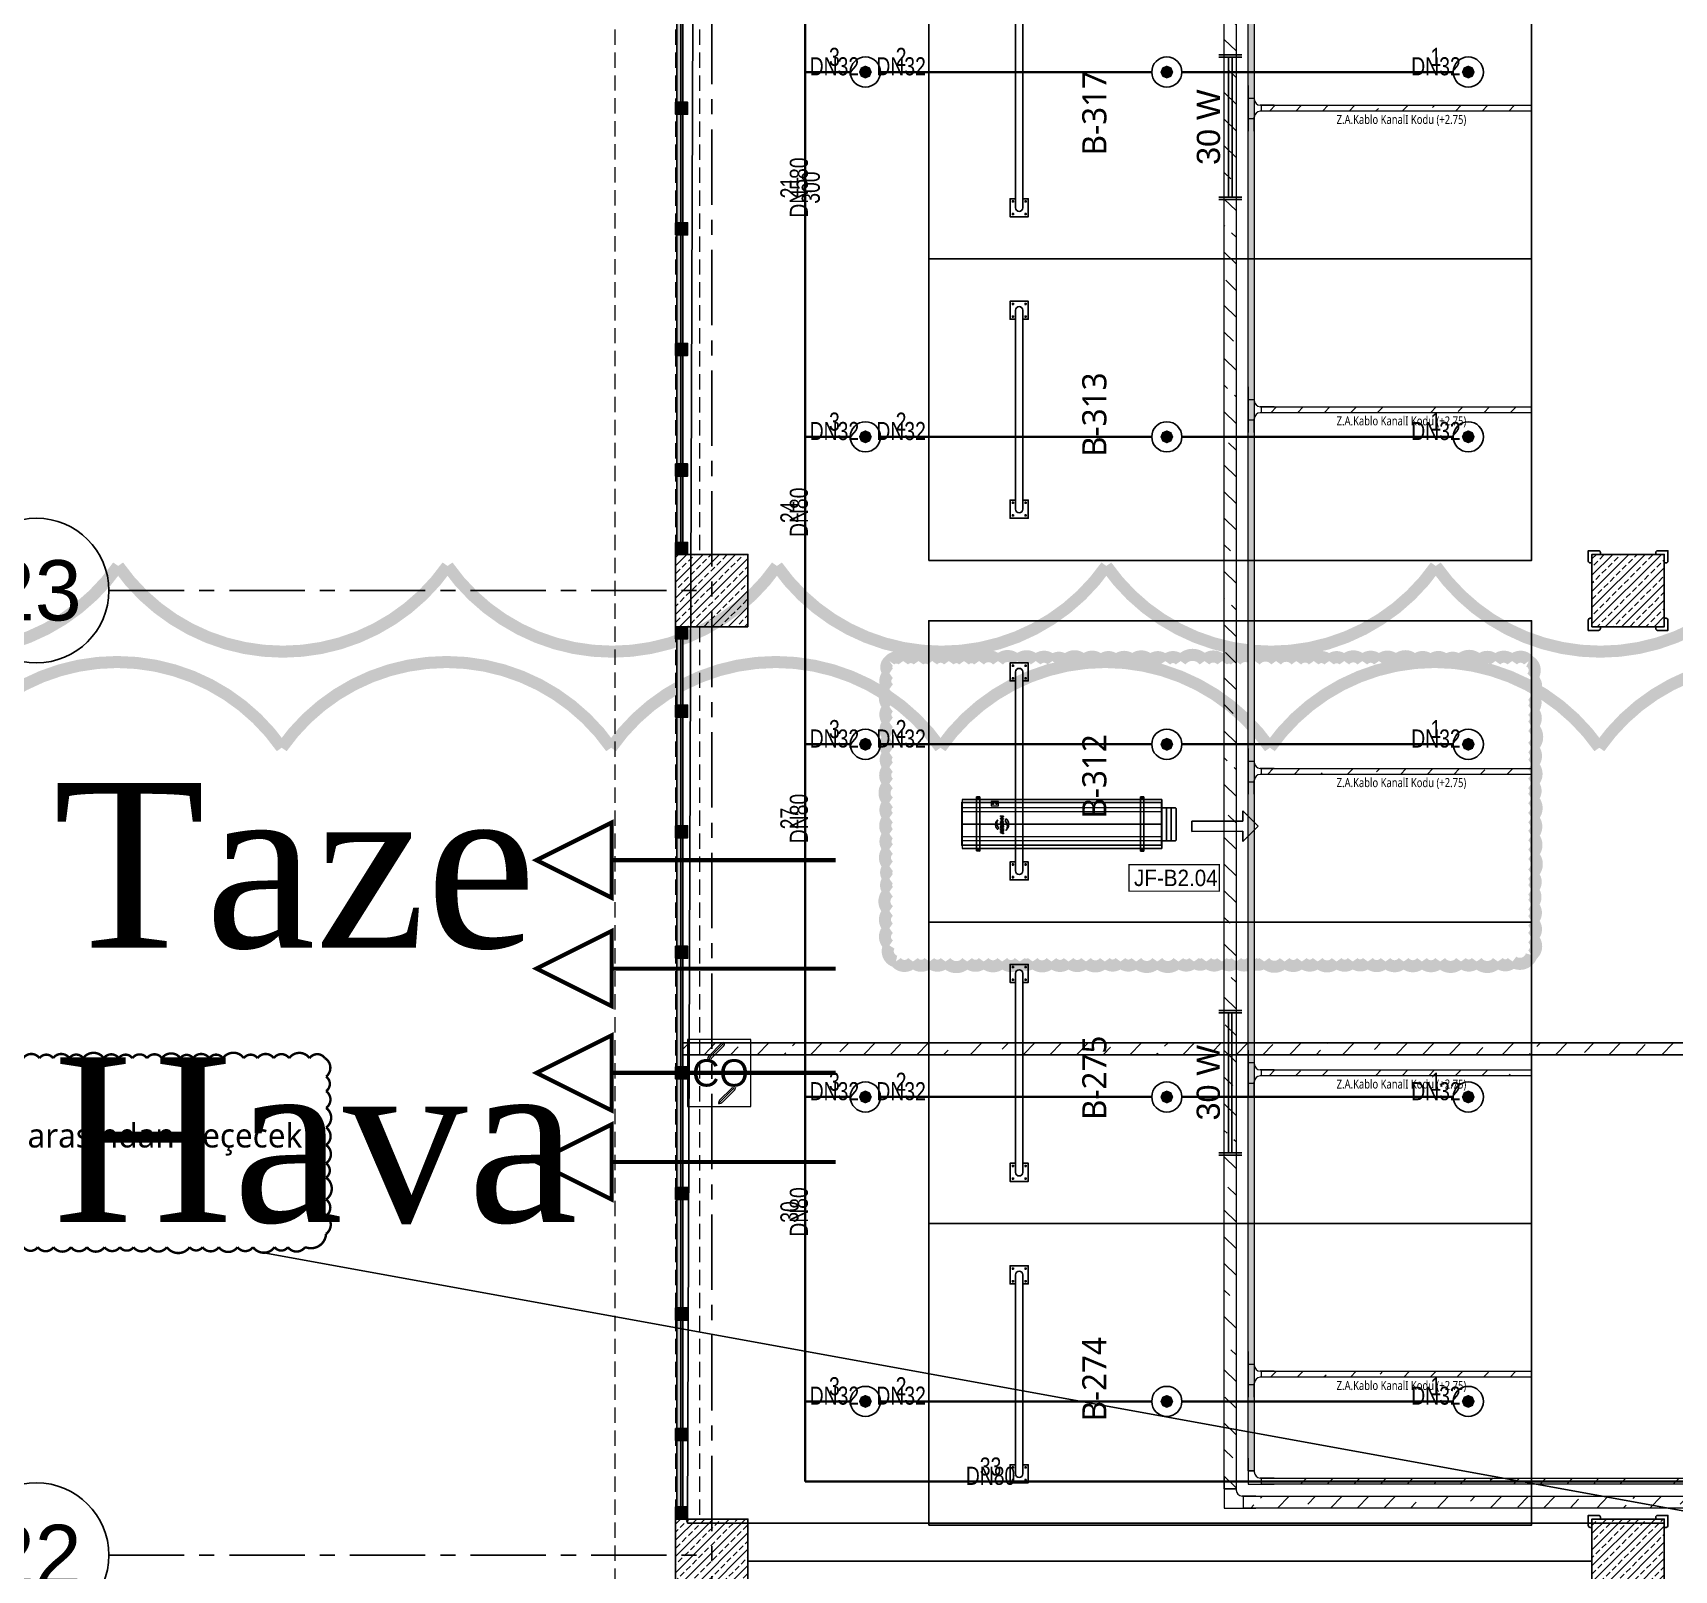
# Model space of a CAD drawing. Header units: millimetres. Extents: x -379292 to 1221486, y 92049 to 447512.
# Drawn here: x -246985 to -233373, y 248494 to 261244 of the extents above; entities that cross this region are included whole.
import ezdxf
from ezdxf.enums import TextEntityAlignment as Align
from ezdxf.lldxf.tags import DXFTag

# ---------------------------------------------------------------- set-up
doc = ezdxf.new("R2010")
doc.units = ezdxf.units.MM
doc.linetypes.add('CENTER', pattern=[2, 1.25, -0.25, 0.25, -0.25])
doc.linetypes.add('HIDDEN', pattern=[9.525, 6.35, -3.175])
for name, color, linetype in [('-M-YNGN-SPR-YUK', 7, 'Continuous'), ('-M-YNGN-ZON1-CAP-', 7, 'Continuous'), ('-M-YNGN-ZON1-SPR-', 7, 'Continuous'), ('05_AXIS', 211, 'CENTER'), ('05_AXIS NAME', 7, 'Continuous'), ('05_HANDRAIL', 153, 'Continuous'), ('05_HATCH CONCRETE', 141, 'Continuous'), ('05_SYMBOL', 2, 'Continuous'), ('05_WALL', 3, 'Continuous'), ('08_LAMP', 4, 'Continuous'), ('202-A-Y-MahalAd', 141, 'Continuous'), ('AIR-J-U-355', 2, 'Continuous'), ('AIRONN ZONLAMA', 4, 'Continuous'), ('E_CT_ZA', 6, 'Continuous'), ('JF355', 2, 'Continuous')]:
    doc.layers.add(name, color=color, linetype=linetype)
for name, color, linetype, lineweight in [('-M-YNGN-ZON1', 5, 'SP', 30), ('0-KRCN-SHT YAĞMURSUYUBORUSU-100', 3, 'PISSU_LINE50', 35), ('06_FORMWORK HIDDEN', 252, 'HIDDEN2', 0), ('08_DEDECTOR', 3, 'Continuous', 9), ('AIRONN', 7, 'Continuous', 13), ('Aironn-Kodlama', 7, 'Continuous', 0), ('Aironn-Not', 7, 'Continuous', 0), ('E_CT_AYDINLATMA', 3, 'Continuous', 9), ('E_CT_KIRMIZI', 1, 'Continuous', 9)]:
    doc.layers.add(name, color=color, linetype=linetype, lineweight=lineweight)
doc.styles.add('Aironn', font='times.ttf')
doc.styles.add('CIZGI', font='tahoma.ttf', dxfattribs={"width": 0.8, "oblique": 20})
doc.styles.add('MUF', font='isocpeur.ttf')
doc.styles.add('PIPESIZE', font='hcad.shx', dxfattribs={"width": 0.8})
doc.styles.add('SPR-NOT', font='romans.shx')
doc.styles.get("Standard").update_dxf_attribs({"font": 'segoeuil.ttf'})
doc.styles.add('YAZI-2', font='arial.ttf', dxfattribs={"height": 2})
doc.styles.add('YAZI-3', font='arial.ttf', dxfattribs={"height": 3})
doc.styles.add('YAZI-5', font='arial.ttf', dxfattribs={"height": 5})
tags = doc.linetypes.add('HIDDEN2', pattern=[0.1875, 0.125, -0.0625]).pattern_tags.tags
tags[6:7] = [DXFTag(74, 4), DXFTag(75, 0), DXFTag(340, '0'), DXFTag(46, 0.0), DXFTag(50, 0.0), DXFTag(44, 0.0), DXFTag(45, 0.0)]
tags[4:5] = [DXFTag(74, 4), DXFTag(75, 0), DXFTag(340, '0'), DXFTag(46, 0.0), DXFTag(50, 0.0), DXFTag(44, 0.0), DXFTag(45, 0.0)]
doc.linetypes.add('PISSU_LINE50', pattern='A,50,-10,["C",MUF,S=10,R=0,X=1,Y=-5],0', length=60)
doc.linetypes.add('SP', pattern='A,2,-0.1,["SP",CIZGI,S=0.14,R=0.2,X=0,Y=-0.07],-0.255', length=2.355)
pattern_1 = [(225, (905000, -3e-07), (67.351921, -67.351921), []), (225, (904932.65, -3e-07), (67.351921, -67.351921), [47.625, -23.8125])]

# ---------------------------------------------------------------- blocks, each defined once
blk = doc.blocks.new('AWAKS ADI')
at = {"layer": '05_AXIS NAME', "color": 2}
blk.add_circle((0, 0), 6, dxfattribs=at)
at = {"layer": '05_AXIS NAME', "style": 'YAZI-5'}
blk.add_attdef('AKSADI', text='', height=5, dxfattribs=at).set_placement((0, 0), align=Align.MIDDLE_CENTER)
blk = doc.blocks.new('202_Aks')
at = {"layer": '05_AXIS', "ltscale": 500}
for p, q in [((0, -182300), (0, 5000)), ((-5000, -21500), (0, -21500)), ((-5000, -29500), (0, -29500))]:
    blk.add_line(p, q, dxfattribs=at)
at = {"layer": '05_AXIS NAME'}
ref = blk.add_blockref('AWAKS ADI', (-5600, -21500), dxfattribs=dict(at, xscale=-100, yscale=100, zscale=100))
ref.add_attrib('AKSADI', '23', dxfattribs={"height": 500, "style": 'YAZI-5'}).set_placement((-5614, -21498), align=Align.MIDDLE_CENTER)
ref = blk.add_blockref('AWAKS ADI', (-5600, -29500), dxfattribs=dict(at, xscale=-100, yscale=100, zscale=100))
ref.add_attrib('AKSADI', '22', dxfattribs={"height": 500, "style": 'YAZI-5'}).set_placement((-5614, -29498), align=Align.MIDDLE_CENTER)
blk = doc.blocks.new('202_Vida')
at = {"color": 0, "linetype": 'ByBlock', "ltscale": 0.2}
for points in [[(1, 0), (-1, 0)], [(0, 1), (0, -1)]]:
    blk.add_lwpolyline(points, dxfattribs=at)
at = {"color": 0, "linetype": 'ByBlock'}
for radius in [0.42, 0.23, 0.155]:
    blk.add_circle((0, 0), radius, dxfattribs=at)
blk = doc.blocks.new('202_Stoper')
at = {"color": 0, "linetype": 'ByBlock'}
for points in [[(-750, -30), (-750, -75), (-900, -75), (-900, 75), (-750, 75), (-750, 30)], [(750, -30), (750, -75), (900, -75), (900, 75), (750, 75), (750, 30)]]:
    blk.add_lwpolyline(points, dxfattribs=at)
blk.add_lwpolyline([(825, -30, 1), (825, 30), (-825, 30, 1), (-825, -30)], format="xyb", close=True, dxfattribs=at)
at = {"color": 0, "linetype": 'ByBlock', "yscale": 10, "zscale": 10, "rotation": 180}
for p, xscale in [((-877, 53), -10), ((-772, 53), 10), ((772, 53), -10), ((877, 53), 10)]:
    blk.add_blockref('202_Vida', p, dxfattribs=dict(at, xscale=xscale))
at = {"color": 0, "linetype": 'ByBlock', "yscale": 10, "zscale": 10}
for p, xscale in [((-877, -52), 10), ((-772, -52), -10), ((772, -52), 10), ((877, -52), -10)]:
    blk.add_blockref('202_Vida', p, dxfattribs=dict(at, xscale=xscale))
blk = doc.blocks.new('202_Mahalblok')
at = {"color": 0, "linetype": 'ByBlock', "flags": 128}
blk.add_lwpolyline([(0, 0), (0, 5000), (2500, 5000), (2500, 0)], close=True, dxfattribs=at)
at = {"color": 252}
blk.add_blockref('202_Stoper', (1250, 750), dxfattribs=at)
at = {"color": 0, "linetype": 'ByBlock', "ltscale": 25}
blk.add_attdef('MAHALNO', text='', height=200, dxfattribs=at).set_placement((1209, 1390), align=Align.BOTTOM_CENTER)
blk = doc.blocks.new('202_KorkulukDikme')
at = {"ltscale": 25}
h = blk.add_hatch(color=253, dxfattribs=at)
h.dxf.hatch_style = 1
h.paths.add_polyline_path([(-50, 0), (-50, 100), (50, 100), (50, 0)])
at = {"color": 0, "linetype": 'ByBlock', "ltscale": 25}
blk.add_lwpolyline([(-50, 0), (-50, 100), (50, 100), (50, 0)], close=True, dxfattribs=at)
blk = doc.blocks.new('*U14')
at = {"ltscale": 25}
h = blk.add_hatch(color=253, dxfattribs=at)
h.dxf.hatch_style = 1
h.paths.add_polyline_path([(100, 60), (7300, 60), (7300, 10), (100, 10)])
at = {"color": 0, "linetype": 'ByBlock', "ltscale": 25}
blk.add_lwpolyline([(100, 60), (7300, 60), (7300, 10), (100, 10)], close=True, dxfattribs=at)
blk.add_lwpolyline([(100, 45), (7300, 45)], dxfattribs=at)
at = {"ltscale": 25}
for p in [(50, 0), (700, 0), (1700, 0), (2700, 0), (3700, 0), (4700, 0), (5700, 0), (6700, 0), (7350, 0)]:
    blk.add_blockref('202_KorkulukDikme', p, dxfattribs=at)
blk = doc.blocks.new('*U15')
at = {"ltscale": 25}
h = blk.add_hatch(color=253, dxfattribs=at)
h.dxf.hatch_style = 1
h.paths.add_polyline_path([(100, 60), (7300, 60), (7300, 10), (100, 10)])
at = {"color": 0, "linetype": 'ByBlock', "ltscale": 25}
blk.add_lwpolyline([(100, 60), (7300, 60), (7300, 10), (100, 10)], close=True, dxfattribs=at)
blk.add_lwpolyline([(100, 45), (7300, 45)], dxfattribs=at)
at = {"ltscale": 25}
for p in [(50, 0), (700, 0), (1700, 0), (2700, 0), (3700, 0), (4700, 0), (5700, 0), (6700, 0), (7350, 0)]:
    blk.add_blockref('202_KorkulukDikme', p, dxfattribs=at)
blk = doc.blocks.new('bariyer')
at = {"color": 8, "ltscale": 25}
blk.add_lwpolyline([(0, -70), (15, -70, 0.414214), (30, -55), (30, 30), (-55, 30, 0.414214), (-70, 15), (-70, 0), (0, 0)], format="xyb", close=True, dxfattribs=at)
blk = doc.blocks.new('OtoParkBodrumKatMimari')
at = {"layer": '05_HATCH CONCRETE'}
h = blk.add_hatch(dxfattribs=at)
h.set_pattern_fill('ANSI33', color=8, scale=15, angle=180, style=0)
h.set_pattern_definition(pattern_1)
h.paths.add_polyline_path([(5300, 155500), (5300, 156100), (4700, 156100), (4700, 155500)])
h = blk.add_hatch(dxfattribs=at)
h.set_pattern_fill('ANSI33', color=8, scale=15, angle=180, style=0)
h.set_pattern_definition(pattern_1)
h.paths.add_polyline_path([(12900, 156100), (12300, 156100), (12300, 155500), (12900, 155500)])
h = blk.add_hatch(dxfattribs=at)
h.set_pattern_fill('ANSI33', color=8, scale=15, angle=180, style=0)
h.set_pattern_definition(pattern_1)
h.paths.add_polyline_path([(5300, 147500), (5300, 148100), (4700, 148100), (4700, 147500)])
h = blk.add_hatch(dxfattribs=at)
h.set_pattern_fill('ANSI33', color=8, scale=15, angle=180, style=0)
h.set_pattern_definition(pattern_1)
h.paths.add_polyline_path([(12900, 148100), (12300, 148100), (12300, 147500), (12900, 147500)])
at = {"color": 5}
for points in [[(5300, 155500), (5300, 156100), (4700, 156100), (4700, 155500)], [(12900, 156100), (12300, 156100), (12300, 155500), (12900, 155500)], [(5300, 147500), (5300, 148100), (4700, 148100), (4700, 147500)], [(12900, 148100), (12300, 148100), (12300, 147500), (12900, 147500)]]:
    blk.add_lwpolyline(points, close=True, dxfattribs=at)
at = {"layer": '05_WALL', "color": 8, "flags": 128}
blk.add_lwpolyline([(5300, 147750), (12300, 147750)], dxfattribs=at)
at = {"layer": '06_FORMWORK HIDDEN', "linetype": 'HIDDEN', "ltscale": 20}
for p, q in [((4200, 55933), (4200, 178100)), ((4700, 163500), (4700, 156100)), ((4900, 163500), (4900, 156100)), ((4700, 155500), (4700, 148100)), ((4900, 155500), (4900, 148100))]:
    blk.add_line(p, q, dxfattribs=at)
at = {"layer": '05_AXIS'}
blk.add_blockref('202_Aks', (5000, 177300), dxfattribs=at)
at = {"layer": '05_HANDRAIL', "rotation": 269.9999999999995}
for name, p in [('*U14', (4700, 163500)), ('*U15', (4700, 155500))]:
    blk.add_blockref(name, p, dxfattribs=at)
at = {"layer": '05_SYMBOL', "color": 8, "xscale": -1}
for p in [(12300, 156100), (12300, 148100)]:
    blk.add_blockref('bariyer', p, dxfattribs=at)
at = {"layer": '05_SYMBOL', "color": 8}
for p in [(12900, 156100), (12900, 148100)]:
    blk.add_blockref('bariyer', p, dxfattribs=at)
at = {"layer": '05_SYMBOL', "color": 8, "rotation": 180}
blk.add_blockref('bariyer', (12300, 155500), dxfattribs=at)
at = {"layer": '05_SYMBOL', "color": 8, "xscale": -1, "rotation": 180}
blk.add_blockref('bariyer', (12900, 155500), dxfattribs=at)
at = {"layer": '202-A-Y-MahalAd', "color": 8, "ltscale": 25}
ref = blk.add_blockref('202_Mahalblok', (6800, 158550), dxfattribs=dict(at, xscale=-1, rotation=270))
ref.add_attrib('MAHALNO', 'B-317', dxfattribs={"layer": '0', "color": 0, "linetype": 'ByBlock', "ltscale": 25, "height": 200, "rotation": 90}).set_placement((8333, 159759), align=Align.BOTTOM_CENTER)
ref = blk.add_blockref('202_Mahalblok', (6800, 156050), dxfattribs=dict(at, xscale=-1, rotation=270))
ref.add_attrib('MAHALNO', 'B-313', dxfattribs={"layer": '0', "color": 0, "linetype": 'ByBlock', "ltscale": 25, "height": 200, "rotation": 90}).set_placement((8333, 157259), align=Align.BOTTOM_CENTER)
ref = blk.add_blockref('202_Mahalblok', (6800, 153050), dxfattribs=dict(at, xscale=-1, rotation=270))
ref.add_attrib('MAHALNO', 'B-312', dxfattribs={"layer": '0', "color": 0, "linetype": 'ByBlock', "ltscale": 25, "height": 200, "rotation": 90}).set_placement((8333, 154259), align=Align.BOTTOM_CENTER)
ref = blk.add_blockref('202_Mahalblok', (6800, 150550), dxfattribs=dict(at, xscale=-1, rotation=270))
ref.add_attrib('MAHALNO', 'B-275', dxfattribs={"layer": '0', "color": 0, "linetype": 'ByBlock', "ltscale": 25, "height": 200, "rotation": 90}).set_placement((8333, 151759), align=Align.BOTTOM_CENTER)
ref = blk.add_blockref('202_Mahalblok', (6800, 148050), dxfattribs=dict(at, xscale=-1, rotation=270))
ref.add_attrib('MAHALNO', 'B-274', dxfattribs={"layer": '0', "color": 0, "linetype": 'ByBlock', "ltscale": 25, "height": 200, "rotation": 90}).set_placement((8333, 149259), align=Align.BOTTOM_CENTER)
blk = doc.blocks.new('SP-C-UP-12')
at = {"ltscale": 10}
blk.add_line((0, 0), (0, 0), dxfattribs=at)
at = {"color": 1, "linetype": 'Continuous'}
blk.add_circle((0, 0), 12.5, dxfattribs=at)
at = {"ltscale": 10}
for points in [[(-5.4, 0), (-3.8, 3.8), (-3.8, -3.8), (0, 5.4)], [(-3.8, -3.8), (0, 5.4), (0, -5.4), (3.8, 3.8)], [(0, -5.4), (3.8, 3.8), (3.8, -3.8), (5.4, 0)]]:
    blk.add_solid(points, dxfattribs=at)
at = {"layer": '-M-YNGN-SPR-YUK', "style": 'SPR-NOT', "width": 0.5, "flags": 9}
for tag, p in [('YUK', (0, 17.8)), ('CAP', (0, 14.4)), ('TIP', (0.2, 10.8))]:
    blk.add_attdef(tag, text='', height=2.5, dxfattribs=at).set_placement(p, align=Align.MIDDLE_CENTER)
blk = doc.blocks.new('A$C69E769C9')
at = {"layer": '-M-YNGN-ZON1', "linetype": 'SP', "ltscale": 500}
for p, q in [((-385.2, 119), (-385.2, 2880.3)), ((-347.7, 1287.8), (-385.2, 1287.8)), ((-210.2, 1287.8), (-322.7, 1287.8)), ((-210.2, 1287.8), (-97.7, 1287.8)), ((-72.7, 1287.8), (152.3, 1287.8)), ((-347.7, 985.3), (-385.2, 985.3)), ((-210.2, 985.3), (-322.7, 985.3)), ((-210.2, 985.3), (-97.7, 985.3)), ((-72.7, 985.3), (152.3, 985.3)), ((-347.7, 730.3), (-385.2, 730.3)), ((-210.2, 730.3), (-322.7, 730.3)), ((-210.2, 730.3), (-97.7, 730.3)), ((-72.7, 730.3), (152.3, 730.3)), ((-347.7, 437.8), (-385.2, 437.8)), ((-210.2, 437.8), (-322.7, 437.8)), ((-210.2, 437.8), (-97.7, 437.8)), ((-72.7, 437.8), (152.3, 437.8)), ((-347.7, 185.3), (-385.2, 185.3)), ((-210.2, 185.3), (-322.7, 185.3)), ((-210.2, 185.3), (-97.7, 185.3)), ((-72.7, 185.3), (152.3, 185.3)), ((-385.2, 119), (377.3, 119))]:
    blk.add_line(p, q, dxfattribs=at)
at = {"layer": '-M-YNGN-ZON1-SPR-', "linetype": 'Continuous'}
for p in [(-335.2, 1287.8), (-85.2, 1287.8), (164.8, 1287.8), (-335.2, 985.3), (-85.2, 985.3), (164.8, 985.3), (-335.2, 730.3), (-85.2, 730.3), (164.8, 730.3), (-335.2, 437.8), (-85.2, 437.8), (164.8, 437.8), (-335.2, 185.3), (-85.2, 185.3), (164.8, 185.3)]:
    blk.add_blockref('SP-C-UP-12', p, dxfattribs=at)
at = {"layer": '-M-YNGN-ZON1-CAP-', "color": 6, "ltscale": 20, "style": 'PIPESIZE', "width": 0.8}
for s, p in [('3', (-360.9, 1300.4)), ('2', (-305.6, 1300.4)), ('1', (138, 1300.4)), ('3', (-360.9, 997.9)), ('2', (-305.6, 997.9)), ('1', (138, 997.9)), ('3', (-360.9, 742.9)), ('2', (-305.6, 742.9)), ('1', (138, 742.9)), ('3', (-360.9, 450.4)), ('2', (-305.6, 450.4)), ('1', (138, 450.4)), ('3', (-360.9, 197.9)), ('2', (-305.6, 197.9)), ('1', (138, 197.9)), ('33', (-231.4, 131.3))]:
    blk.add_text(s, height=15, dxfattribs=at).set_placement(p, align=Align.MIDDLE_CENTER)
at = {"layer": '-M-YNGN-ZON1-CAP-', "ltscale": 20, "style": 'PIPESIZE', "width": 0.8}
for s, p in [('DN32', (-360.9, 1292.6)), ('DN32', (-305.6, 1292.6)), ('DN32', (138, 1292.6)), ('DN32', (-360.9, 990.1)), ('DN32', (-305.6, 990.1)), ('DN32', (138, 990.1)), ('DN32', (-360.9, 735.1)), ('DN32', (-305.6, 735.1)), ('DN32', (138, 735.1)), ('DN32', (-360.9, 442.6)), ('DN32', (-305.6, 442.6)), ('DN32', (138, 442.6)), ('DN32', (-360.9, 190.1)), ('DN32', (-305.6, 190.1)), ('DN32', (138, 190.1)), ('DN80', (-231.4, 123.6))]:
    blk.add_text(s, height=15, dxfattribs=at).set_placement(p, align=Align.MIDDLE_CENTER)
for s, p in [('DN580', (-390.4, 1192)), ('300', (-380.5, 1192)), ('DN80', (-390.4, 922.7)), ('DN80', (-390.4, 668.7)), ('DN80', (-390.4, 342.4))]:
    blk.add_text(s, height=15, rotation=90, dxfattribs=at).set_placement(p, align=Align.MIDDLE_CENTER)
at = {"layer": '-M-YNGN-ZON1-CAP-', "color": 6, "ltscale": 20, "style": 'PIPESIZE', "width": 0.8}
for s, p in [('21', (-398.2, 1192)), ('24', (-398.2, 922.7)), ('27', (-398.2, 668.7)), ('30', (-398.2, 342.4))]:
    blk.add_text(s, height=15, rotation=90, dxfattribs=at).set_placement(p, align=Align.MIDDLE_CENTER)
blk = doc.blocks.new('*U661')
h = blk.add_hatch()
h.set_pattern_fill('ANSI33', color=0, scale=50, angle=1, style=0)
h.paths.add_polyline_path([(-11473, 100), (17, 100), (17, 0), (-11473, 0)])
at = {"color": 0}
blk.add_lwpolyline([(-11473, 100), (17, 100), (17, 0), (-11473, 0)], close=True, dxfattribs=at)
at = {"ltscale": 25, "flags": 1}
for tag, p in [('YUKSEKLIK', (-229, -149)), ('KALINLIK', (-229, -213))]:
    blk.add_attdef(tag, p, '', height=50, dxfattribs=at)
blk = doc.blocks.new('*U689')
h = blk.add_hatch()
h.set_pattern_fill('ANSI33', color=0, scale=50, angle=1, style=0)
h.paths.add_polyline_path([(-4200, 100), (22877, 100), (22877, 0), (-4200, 0)])
at = {"color": 0}
blk.add_lwpolyline([(-4200, 100), (22877, 100), (22877, 0), (-4200, 0)], close=True, dxfattribs=at)
at = {"ltscale": 25, "flags": 1}
for tag, p in [('YUKSEKLIK', (-229, -149)), ('KALINLIK', (-229, -213))]:
    blk.add_attdef(tag, p, '', height=50, dxfattribs=at)
blk = doc.blocks.new('*U709')
h = blk.add_hatch()
h.set_pattern_fill('ANSI33', color=0, scale=50, angle=1, style=0)
h.paths.add_polyline_path([(-1701, 100), (4939, 100), (4939, 0), (-1701, 0)])
at = {"color": 0}
blk.add_lwpolyline([(-1701, 100), (4939, 100), (4939, 0), (-1701, 0)], close=True, dxfattribs=at)
at = {"ltscale": 25, "flags": 1}
for tag, p in [('YUKSEKLIK', (-229, -149)), ('KALINLIK', (-229, -213))]:
    blk.add_attdef(tag, p, '', height=50, dxfattribs=at)
blk = doc.blocks.new('*U200')
at = {"color": 0}
for p, q in [((0, 264), (-264, 264)), ((-264, 164), (-150, 164)), ((-160, 264), (-160, 164)), ((0, 0), (0, 264)), ((-100, 0), (-100, 114)), ((0, 104), (-100, 104))]:
    blk.add_line(p, q, dxfattribs=at)
blk.add_arc((-150, 114), 50, 0, 90, dxfattribs=at)
blk = doc.blocks.new('*U731')
h = blk.add_hatch()
h.set_pattern_fill('ANSI33', color=0, scale=50, angle=1, style=0)
h.paths.add_polyline_path([(-1501, 50), (5189, 50), (5189, 0), (-1501, 0)])
at = {"color": 0}
blk.add_lwpolyline([(-1501, 50), (5189, 50), (5189, 0), (-1501, 0)], close=True, dxfattribs=at)
at = {"ltscale": 25, "flags": 1}
for tag, p in [('YUKSEKLIK', (-229, -149)), ('KALINLIK', (-229, -213))]:
    blk.add_attdef(tag, p, '', height=50, dxfattribs=at)
blk = doc.blocks.new('*U732')
h = blk.add_hatch()
h.set_pattern_fill('ANSI33', color=0, scale=50, angle=1, style=0)
h.paths.add_polyline_path([(-1883, 50), (26107, 50), (26107, 0), (-1883, 0)])
at = {"color": 0}
blk.add_lwpolyline([(-1883, 50), (26107, 50), (26107, 0), (-1883, 0)], close=True, dxfattribs=at)
at = {"ltscale": 25, "flags": 1}
for tag, p in [('YUKSEKLIK', (-229, -149)), ('KALINLIK', (-229, -213))]:
    blk.add_attdef(tag, p, '', height=50, dxfattribs=at)
blk = doc.blocks.new('*U299')
at = {"color": 0}
for p, q in [((0, 214), (-214, 214)), ((-214, 164), (-100, 164)), ((-110, 214), (-110, 164)), ((0, 0), (0, 214)), ((-50, 0), (-50, 114)), ((0, 104), (-50, 104))]:
    blk.add_line(p, q, dxfattribs=at)
blk.add_arc((-100, 114), 50, 0, 90, dxfattribs=at)
blk = doc.blocks.new('*U534')
h = blk.add_hatch()
h.set_pattern_fill('ANSI33', color=0, scale=50, angle=1, style=0)
h.paths.add_polyline_path([(-2601, 50), (-361, 50), (-361, 0), (-2601, 0)])
at = {"color": 0}
blk.add_lwpolyline([(-2601, 50), (-361, 50), (-361, 0), (-2601, 0)], close=True, dxfattribs=at)
at = {"ltscale": 25, "flags": 1}
for tag, p in [('YUKSEKLIK', (-229, -149)), ('KALINLIK', (-229, -213))]:
    blk.add_attdef(tag, p, '', height=50, dxfattribs=at)
blk = doc.blocks.new('*U127')
at = {"color": 0}
for p, q in [((214, 214), (-164, 214)), ((-164, 164), (-50, 164)), ((-60, 214), (-60, 164)), ((0, 214), (214, 214)), ((214, 164), (100, 164)), ((110, 214), (110, 164)), ((0, 0), (0, 114)), ((0, 104), (50, 104)), ((50, 0), (50, 114))]:
    blk.add_line(p, q, dxfattribs=at)
for centre, start, end in [((-50, 114), 0, 90), ((100, 114), 90, 180)]:
    blk.add_arc(centre, 50, start, end, dxfattribs=at)
blk = doc.blocks.new('*U535')
h = blk.add_hatch()
h.set_pattern_fill('ANSI33', color=0, scale=50, angle=1, style=0)
h.paths.add_polyline_path([(-2601, 50), (-361, 50), (-361, 0), (-2601, 0)])
at = {"color": 0}
blk.add_lwpolyline([(-2601, 50), (-361, 50), (-361, 0), (-2601, 0)], close=True, dxfattribs=at)
at = {"ltscale": 25, "flags": 1}
for tag, p in [('YUKSEKLIK', (-229, -149)), ('KALINLIK', (-229, -213))]:
    blk.add_attdef(tag, p, '', height=50, dxfattribs=at)
blk = doc.blocks.new('*U536')
h = blk.add_hatch()
h.set_pattern_fill('ANSI33', color=0, scale=50, angle=1, style=0)
h.paths.add_polyline_path([(-2601, 50), (-361, 50), (-361, 0), (-2601, 0)])
at = {"color": 0}
blk.add_lwpolyline([(-2601, 50), (-361, 50), (-361, 0), (-2601, 0)], close=True, dxfattribs=at)
at = {"ltscale": 25, "flags": 1}
for tag, p in [('YUKSEKLIK', (-229, -149)), ('KALINLIK', (-229, -213))]:
    blk.add_attdef(tag, p, '', height=50, dxfattribs=at)
blk = doc.blocks.new('*U537')
h = blk.add_hatch()
h.set_pattern_fill('ANSI33', color=0, scale=50, angle=1, style=0)
h.paths.add_polyline_path([(-2601, 50), (-361, 50), (-361, 0), (-2601, 0)])
at = {"color": 0}
blk.add_lwpolyline([(-2601, 50), (-361, 50), (-361, 0), (-2601, 0)], close=True, dxfattribs=at)
at = {"ltscale": 25, "flags": 1}
for tag, p in [('YUKSEKLIK', (-229, -149)), ('KALINLIK', (-229, -213))]:
    blk.add_attdef(tag, p, '', height=50, dxfattribs=at)
blk = doc.blocks.new('*U538')
h = blk.add_hatch()
h.set_pattern_fill('ANSI33', color=0, scale=50, angle=1, style=0)
h.paths.add_polyline_path([(-2601, 50), (-361, 50), (-361, 0), (-2601, 0)])
at = {"color": 0}
blk.add_lwpolyline([(-2601, 50), (-361, 50), (-361, 0), (-2601, 0)], close=True, dxfattribs=at)
at = {"ltscale": 25, "flags": 1}
for tag, p in [('YUKSEKLIK', (-229, -149)), ('KALINLIK', (-229, -213))]:
    blk.add_attdef(tag, p, '', height=50, dxfattribs=at)
blk = doc.blocks.new('40 W SIVA ÜSTÜ ETANJ LED 50')
at = {"layer": '08_LAMP'}
for p, q in [((-625, -100), (-625, 100)), ((-605, -100), (-605, 100)), ((-605, 15), (605, 15)), ((605, -100), (605, 100)), ((625, -100), (625, 100)), ((-605, -15), (605, -15))]:
    blk.add_line(p, q, dxfattribs=at)
at = {"layer": '08_LAMP', "color": 2, "style": 'YAZI-2'}
blk.add_text('30 W', height=200, dxfattribs=at).set_placement((0, 90), align=Align.CENTER)
blk = doc.blocks.new('CO 250')
at = {"layer": '08_DEDECTOR'}
for p, q in [((17, 243), (-84, 142)), ((45, 251), (-74, 132)), ((37, 223), (-64, 122)), ((45, 250), (45, 243)), ((114, -136), (-5, -255)), ((104, -126), (3, -227)), ((-5, -247), (-5, -255)), ((-5, -255), (3, -255)), ((124, -146), (23, -247))]:
    blk.add_line(p, q, dxfattribs=at)
at = {"layer": '08_DEDECTOR', "ltscale": 25}
blk.add_lwpolyline([(-262, 278), (-262, -278), (262, -278), (262, 278)], close=True, dxfattribs=at)
at = {"layer": '08_DEDECTOR'}
for centre, radius, start, end in [((-55, 112), 41.6, 135, 180), ((37, 223), 27.7, 72.9688, 135), ((17, 243), 27.7, 315, 0), ((-55, 112), 27.7, 135, 180), ((-55, 112), 13.9, 135, 180), ((95, -116), 13.9, 315, 350.4112), ((95, -116), 27.7, 315, 355.2224), ((95, -116), 41.6, 315, 356.817), ((23, -247), 27.7, 135, 180), ((3, -227), 27.7, 270, 315)]:
    blk.add_arc(centre, radius, start, end, dxfattribs=at)
at = {"layer": '08_DEDECTOR', "color": 3, "style": 'YAZI-3'}
blk.add_text('CO', height=225, dxfattribs=at).set_placement((-226, -113))
blk = doc.blocks.new('ju355')
at = {"layer": 'AIR-J-U-355', "color": 2}
for p, q in [((-150.2, 14.3), (-162.9, 1.6)), ((-150.2, 5.9), (-150.2, 14.3)), ((-150.1, -11), (-162.9, 1.6)), ((-108, 6.1), (-150.2, 5.9)), ((-108, 6.1), (-107.9, -2.4)), ((-107.9, -2.4), (-150.2, -2.6)), ((-150.1, -11), (-150.2, -2.6))]:
    blk.add_line(p, q, dxfattribs=at)
at = {"layer": 'AIR-J-U-355', "color": 2, "linetype": 'Continuous'}
for p, q in [((-94.4, 13.7), (-94.5, 13.6)), ((-94.5, 13.6), (-94.5, 13.6)), ((-94.3, 13.7), (-94.4, 13.7)), ((-94.2, 13.8), (-94.3, 13.7)), ((-94.1, 13.8), (-94.2, 13.8)), ((-94, 13.8), (-94.1, 13.8)), ((-94.1, 13.8), (-94.1, 13.8)), ((-92.6, 13.8), (-94, 13.8)), ((-92.6, 13.8), (-94, 13.8)), ((-92.6, 13.8), (-94, 13.8)), ((-92.6, 13.8), (-93.9, 13.8)), ((-92.6, 13.8), (-93.9, 13.8)), ((-92.6, 13.8), (-93.9, 13.8)), ((-82.9, 13.8), (-92.6, 13.8)), ((-90.9, -13.6), (-90.9, 13.8)), ((-90.9, -13.6), (-90.9, 13.8)), ((-90.9, -13.6), (-90.9, 13.8)), ((-86.8, -13.6), (-86.8, 13.9)), ((82.7, 20.1), (-82.9, 20.1)), ((-82.9, 20.1), (-82.9, -20.5)), ((82.7, 13.6), (-82.7, 13.8)), ((-68.1, -18.3), (-68, 22.3)), ((-68.1, -22.7), (-68, 22.3)), ((-65.3, 22.3), (-68, 22.3)), ((-65.3, 22.3), (-68, 22.3)), ((-65.3, -22.7), (-65.3, 22.3)), ((70.7, 22.2), (68, 22.3)), ((68, -22.8), (68, 22.3)), ((70.7, -22.8), (70.7, 22.2)), ((-94.8, 12.9), (-94.9, 12.8)), ((-94.9, 12.8), (-94.9, 12.7)), ((-94.9, 12.7), (-94.9, -12.5)), ((-94.7, 13.3), (-94.8, 13.2)), ((-94.8, 13.2), (-94.8, 13.1)), ((-94.8, 13.1), (-94.8, 13)), ((-94.8, 13), (-94.8, 12.9)), ((-94.6, 13.5), (-94.7, 13.4)), ((-94.7, 13.4), (-94.7, 13.3)), ((-94.5, 13.6), (-94.6, 13.5)), ((-82.7, 10.5), (82.9, 10.3)), ((82.7, 0), (-82.7, 0)), ((48.3, 3.6), (50.7, 3.6)), ((48.4, 2.9), (48.3, 3.6)), ((48.4, 7.2), (48.4, 7.9)), ((48.4, 7.9), (50.7, 6.9)), ((48.8, 7), (48.4, 7.2)), ((50.7, 6.2), (48.4, 5.2)), ((48.4, 5.9), (48.8, 6.1)), ((48.4, 5.2), (48.4, 5.9)), ((48.4, 4.9), (50.7, 4.9)), ((48.4, 4.2), (48.4, 4.9)), ((50.7, 4.2), (48.4, 4.2)), ((48.4, 2.2), (49.3, 2.9)), ((49.3, 2.9), (48.4, 2.9)), ((49.3, 2.2), (48.4, 1.4)), ((48.4, 1.4), (48.4, 2.2)), ((48.8, 6.1), (48.8, 7)), ((49.2, 6.8), (49.9, 6.6)), ((49.2, 6.3), (49.2, 6.8)), ((49.9, 6.6), (49.2, 6.3)), ((49.7, 2.6), (49.7, 2.9)), ((49.7, 2.9), (50.2, 2.9)), ((49.9, 1.6), (49.9, 1.6)), ((50.2, 2.9), (50.2, 2.6)), ((50.7, 6.9), (50.7, 6.2)), ((50.7, 4.9), (50.7, 4.2)), ((50.7, 3.6), (50.7, 2.3)), ((-94.9, -12.5), (-94.9, -12.6)), ((-94.9, -12.6), (-94.9, -12.7)), ((-94.9, -12.7), (-94.8, -12.8)), ((-94.8, -12.8), (-94.8, -12.9)), ((-94.8, -12.9), (-94.8, -13)), ((-94.8, -13), (-94.7, -13.1)), ((-94.7, -13.1), (-94.7, -13.2)), ((-94.7, -13.2), (-94.6, -13.3)), ((-94.6, -13.3), (-94.5, -13.4)), ((-94.5, -13.4), (-94.5, -13.4)), ((-94.5, -13.4), (-94.4, -13.5)), ((-94.4, -13.5), (-94.3, -13.5)), ((-94.3, -13.5), (-94.2, -13.6)), ((-94.2, -13.6), (-94.2, -13.6)), ((-94.2, -13.6), (-94.1, -13.6)), ((-94.1, -13.6), (-94, -13.6)), ((-94, -13.6), (-92.6, -13.6)), ((-94, -13.6), (-92.6, -13.6)), ((-94, -13.6), (-92.6, -13.6)), ((-93.9, -13.6), (-92.6, -13.6)), ((-93.9, -13.6), (-92.6, -13.6)), ((-93.9, -13.6), (-92.6, -13.6)), ((-92.6, -13.6), (-82.9, -13.6)), ((82.9, -10.4), (-82.7, -10.3)), ((48.3, -1.7), (50.7, -1.7)), ((48.3, -2.1), (48.3, -1.7)), ((50, -2.1), (48.3, -2.1)), ((48.3, -4.4), (50.7, -4.4)), ((48.3, -4.8), (48.3, -4.4)), ((50, -4.8), (48.3, -4.8)), ((48.4, -3.8), (50, -2.1)), ((48.4, -4), (48.4, -3.8)), ((50.7, -4), (48.4, -4)), ((48.4, -6.5), (50, -4.8)), ((48.4, -6.7), (48.4, -6.5)), ((50.7, -6.8), (48.4, -6.7)), ((50.7, -1.9), (49, -3.6)), ((49, -3.6), (50.7, -3.7)), ((50.7, -4.7), (49, -6.4)), ((49, -6.4), (50.7, -6.4)), ((50.7, -1.7), (50.7, -1.9)), ((50.7, -4.4), (50.7, -4.7)), ((50.7, -6.4), (50.7, -6.8)), ((50.8, -1.4), (50.8, -1.8)), ((82.7, -20.6), (-82.9, -20.5)), ((-82.6, -13.6), (82.7, -13.7)), ((-65.3, -22.7), (-68.1, -22.7)), ((70.7, -22.8), (68, -22.8))]:
    blk.add_line(p, q, dxfattribs=at)
at = {"layer": 'AIR-J-U-355', "color": 2, "lineweight": 13, "ltscale": 0.005}
for p, q in [((82.7, -20.6), (82.7, 20.1)), ((58.5, -15.3), (52.4, -15.3)), ((52.4, -15.3), (52.4, -18.9)), ((52.4, -18.9), (58.5, -18.9)), ((58.5, -18.9), (58.5, -15.3))]:
    blk.add_line(p, q, dxfattribs=at)
at = {"layer": 'AIR-J-U-355', "color": 2, "linetype": 'Continuous'}
for centre, radius in [((-66.7, 21.3), 0.354), ((-66.7, 21.3), 0.354), ((69.3, 21.2), 0.354), ((-66.7, -21.6), 0.354), ((-66.7, -21.6), 0.354), ((54, -17.1), 0.599), ((54, -17.1), 0.599), ((57, -17.1), 0.599), ((57, -17.1), 0.599), ((69.3, -21.7), 0.354), ((69.3, -21.7), 0.354)]:
    blk.add_circle(centre, radius, dxfattribs=at)
for centre, radius, start, end in [((50, 2.3), 0.645, 184.0636, 262.3259), ((49.9, 2.6), 0.274, 177.3972, 357.3972), ((50, 2.3), 0.72, 262.3259, 356.7067)]:
    blk.add_arc(centre, radius, start, end, dxfattribs=at)
at = {"layer": 'AIR-J-U-355', "color": 2, "linetype": 'Continuous', "extrusion": (0, 0, -1)}
for major_axis, ratio in [((-0.01, -1.36), 0.908445), ((0.006, 0.985), 0.934933)]:
    blk.add_ellipse((49.5, -0.1), major_axis=major_axis, ratio=ratio, dxfattribs=at)
at = {"layer": 'AIR-J-U-355', "color": 2, "linetype": 'Continuous'}
for points, knots in [([(46.1, 5), (46.1, 5), (46.1, 5), (46.1, 5), (46.2, 5), (46.2, 5), (46.2, 5), (46.2, 5), (46.2, 5), (46.2, 5), (46.2, 5), (46.1, 4.9), (46.1, 4.8), (45.9, 4.6), (45.7, 4.3), (45.6, 4), (45.4, 3.7), (45.3, 3.1), (45.1, 2.4), (45, 1.7), (45.1, 0.8), (45.4, -0.1), (45.8, -1), (46.2, -1.8), (46.5, -2.4), (46.6, -2.8), (46.7, -3.2), (46.8, -3.6), (46.7, -4), (46.5, -4.3), (46.2, -4.3), (45.8, -4.3), (45.4, -4), (45.1, -3.6), (44.7, -3), (44.3, -2.1), (44, -0.9), (44, 0.2), (44, 1.3), (44.2, 2.1), (44.5, 2.9), (44.9, 3.6), (45.3, 4.2), (45.6, 4.6), (45.9, 4.8), (46, 4.9), (46.1, 5), (46.1, 5)], [0, 0, 0, 0, 0.001347, 0.00172, 0.002023, 0.002244, 0.002452, 0.002667, 0.002909, 0.00347, 0.004196, 0.005682, 0.009311, 0.025522, 0.043378, 0.057014, 0.067583, 0.10026, 0.136315, 0.170769, 0.211631, 0.252886, 0.304984, 0.357144, 0.377587, 0.398124, 0.41882, 0.439365, 0.455344, 0.470785, 0.486346, 0.502438, 0.525763, 0.549141, 0.572313, 0.626971, 0.689072, 0.751245, 0.792637, 0.834146, 0.875615, 0.910287, 0.945553, 0.97619, 0.989254, 0.994701, 1, 1, 1, 1]), ([(52.5, 3.6), (52.6, 3.7), (52.6, 3.8), (52.7, 3.9), (52.9, 4), (53.2, 4.1), (53.5, 4), (53.7, 3.7), (54, 3.4), (54.3, 2.9), (54.6, 2.2), (54.8, 1.3), (54.8, 0.4), (54.8, -0.5), (54.6, -1.4), (54.2, -2.2), (53.9, -2.8), (53.5, -3.2), (53.2, -3.4), (53.1, -3.5)], [0, 0, 0, 0, 0.0168256, 0.0323617, 0.0637267, 0.0873303, 0.1103993, 0.1581358, 0.2050378, 0.2514942, 0.3451779, 0.4385235, 0.532065, 0.625912, 0.7301372, 0.8352318, 0.8905608, 0.9450754, 1, 1, 1, 1]), ([(53.1, -3.5), (53.2, -3.3), (53.5, -2.8), (53.8, -2), (53.9, -1.1), (53.9, -0.3), (53.7, 0.6), (53.3, 1.4), (53, 2.1), (52.7, 2.6), (52.6, 3), (52.5, 3.3), (52.5, 3.5), (52.5, 3.6)], [0, 0, 0, 0, 0.112581, 0.224936, 0.337491, 0.449603, 0.562299, 0.686336, 0.807829, 0.865935, 0.925918, 0.967783, 1, 1, 1, 1])]:
    blk.add_open_spline(points, degree=3, knots=knots, dxfattribs=at)
blk = doc.blocks.new('DZFDGHFÜ')
at = {"layer": 'JF355'}
blk.add_lwpolyline([(24084.4, 6568.3), (24119.9, 6568.3), (24119.9, 6402.7), (24084.4, 6402.7), (24084.4, 6568.3)], dxfattribs=at)
at = {"layer": 'AIR-J-U-355', "rotation": 270}
blk.add_blockref('ju355', (24102.4, 6485.6), dxfattribs=at)
blk = doc.blocks.new('YÖN')
at = {"layer": 'AIRONN', "color": 3, "const_width": 5}
for points in [[(11124.9, 6973.4), (10859.6, 6973.4), (10859.6, 6928.9), (10770.6, 6973.4), (10859.6, 7017.9), (10859.6, 6973.4)], [(11124.9, 6844.9), (10859.6, 6844.9), (10859.6, 6800.4), (10770.6, 6844.9), (10859.6, 6889.4), (10859.6, 6844.9)], [(11124.9, 6721.3), (10859.6, 6721.3), (10859.6, 6676.8), (10770.6, 6721.3), (10859.6, 6765.8), (10859.6, 6721.3)], [(11124.9, 6615.8), (10859.6, 6615.8), (10859.6, 6571.3), (10770.6, 6615.8), (10859.6, 6660.3), (10859.6, 6615.8)]]:
    blk.add_lwpolyline(points, dxfattribs=at)

msp = doc.modelspace()

# ---------------------------------------------------------------- block references
at = {"color": 8}
msp.add_blockref('OtoParkBodrumKatMimari', (-246354.8, 100818.8), dxfattribs=at)

# ---------------------------------------------------------------- next in the draw order: linework, layer by layer
at = {"color": 1}
msp.add_line((-231230.6, 248610.9), (-245069.6, 251127.4), dxfattribs=at)
at = {"color": 30, "const_width": 100}
for points in [[(-224422.3, 256823, -0.5205671), (-227154.2, 256823, -0.5205671), (-229886.1, 256823, -0.5205671), (-232618, 256823, -0.5205671), (-235349.9, 256823, -0.5205671), (-238081.8, 256823, -0.5205671), (-240813.7, 256823, -0.5205671), (-243545.6, 256823, -0.5205671), (-246277.5, 256823, -0.5205671), (-249009.4, 256823, -0.5205671), (-251741.3, 256823, -0.5205671), (-253116.5, 258179.7, -0.5205671), (-253116.5, 260911.6, -0.5205671), (-253116.5, 264061.1, -0.5205671), (-250384.6, 264061.1, -0.5205671), (-247652.7, 264061.1, -0.5205671), (-244920.8, 264061.1, -0.5205671), (-242188.9, 264061.1, -0.5205671), (-239457, 264061.1, -0.5205671), (-236725.1, 264061.1, -0.5205671), (-233993.2, 264061.1, -0.5205671), (-231261.3, 264061.1, -0.5205671), (-228529.4, 264061.1, -0.5205671), (-225797.5, 264061.1, -0.5205671)], [(-224422.3, 248077.1, -0.5205671), (-227154.2, 248077.1, -0.5205671), (-229886.1, 248077.1, -0.5205671), (-232618, 248077.1, -0.5205671), (-235349.9, 248077.1, -0.5205671), (-238081.8, 248077.1, -0.5205671), (-240813.7, 248077.1, -0.5205671), (-243545.6, 248077.1, -0.5205671), (-246277.5, 248077.1, -0.5205671), (-249009.4, 248077.1, -0.5205671), (-251741.3, 248077.1, -0.5205671), (-253116.5, 249433.8, -0.5205671), (-253116.5, 252165.7, -0.5205671), (-253116.5, 255315.3, -0.5205671), (-250384.6, 255315.3, -0.5205671), (-247652.7, 255315.3, -0.5205671), (-244920.8, 255315.3, -0.5205671), (-242188.9, 255315.3, -0.5205671), (-239457, 255315.3, -0.5205671), (-236725.1, 255315.3, -0.5205671), (-233993.2, 255315.3, -0.5205671), (-231261.3, 255315.3, -0.5205671), (-228529.4, 255315.3, -0.5205671), (-225797.5, 255315.3, -0.5205671)]]:
    msp.add_lwpolyline(points, format="xyb", dxfattribs=at)
at = {"color": 6, "const_width": 100}
msp.add_lwpolyline([(-239880.8, 256034.1, -0.520567), (-239766.6, 256034.1, -0.520567), (-239639.9, 256034.1, -0.520567), (-239525.8, 256034.1, -0.520567), (-239388, 256034.1, -0.520567), (-239262.4, 256034.1, -0.520567), (-239137.6, 256034.1, -0.520567), (-238980.4, 256034.1, -0.520567), (-238820.5, 256034.1, -0.520567), (-238667.1, 256034.1, -0.520567), (-238529.3, 256034.1, -0.520567), (-238422.5, 256034.1, -0.520567), (-238269, 256034.1, -0.520567), (-238128.7, 256034.1, -0.520567), (-238001.4, 256034.1, -0.520567), (-237866.8, 256034.1, -0.520567), (-237717.7, 256034.1, -0.520567), (-237592.6, 256034.1, -0.520567), (-237465.9, 256034.1, -0.520567), (-237267.6, 256034.1, -0.520567), (-237121.3, 256034.1, -0.520567), (-237009.6, 256034.1, -0.520567), (-236849.7, 256034.1, -0.520567), (-236674.2, 256034.1, -0.520567), (-236506, 256034.1, -0.520567), (-236361.5, 256034.1, -0.520567), (-236234.2, 256034.1, -0.520567), (-236108.9, 256034.1, -0.520567), (-235958.7, 256034.1, -0.520567), (-235820.9, 256034.1, -0.520567), (-235679.3, 256034.1, -0.520567), (-235523.5, 256034.1, -0.520567), (-235393.5, 256034.1, -0.520567), (-235263.2, 256034.1, -0.520567), (-235156.1, 256034.1, -0.520567), (-234989.7, 256034.1, -0.520567), (-234855.1, 256034.1, -0.520567), (-234716.1, 256034.1, -0.520567), (-234577.7, 256034.1, -0.520567), (-234554.8, 255895.7, -0.520567), (-234554.8, 255751.8, -0.520567), (-234554.8, 255627, -0.520567), (-234554.8, 255493.3, -0.520567), (-234554.8, 255316.6, -0.520567), (-234554.8, 255176.9, -0.520567), (-234554.8, 255020.3, -0.520567), (-234554.8, 254894.2, -0.520567), (-234554.8, 254735.7, -0.520567), (-234554.8, 254586.6, -0.520567), (-234554.8, 254432, -0.520567), (-234554.8, 254267.3, -0.520567), (-234554.8, 254137.7, -0.520567), (-234554.8, 254014.9, -0.520567), (-234554.8, 253878.8, -0.520567), (-234554.8, 253740.4, -0.520567), (-234554.8, 253595.9, -0.520567), (-234711.9, 253542.5, -0.520567), (-234834.8, 253542.5, -0.520567), (-235010.3, 253542.5, -0.520567), (-235140.6, 253542.5, -0.520567), (-235313.5, 253542.5, -0.520567), (-235464.5, 253542.5, -0.520567), (-235615.7, 253542.5, -0.520567), (-235766.6, 253542.5, -0.520567), (-235913, 253542.5, -0.520567), (-236038.3, 253542.5, -0.520567), (-236172.4, 253542.5, -0.520567), (-236329, 253542.5, -0.520567), (-236460.5, 253542.5, -0.520567), (-236603.6, 253542.5, -0.520567), (-236771.9, 253542.5, -0.520567), (-236876.6, 253542.5, -0.520567), (-237004.5, 253542.5, -0.520567), (-237123.4, 253542.5, -0.520567), (-237252.3, 253542.5, -0.520567), (-237354.7, 253542.5, -0.520567), (-237483.9, 253542.5, -0.520567), (-237659.4, 253542.5, -0.520567), (-237833.8, 253542.5, -0.520567), (-237964.5, 253542.5, -0.520567), (-238094.1, 253542.5, -0.520567), (-238250.8, 253542.5, -0.520567), (-238395.3, 253542.5, -0.520567), (-238536.9, 253542.5, -0.520567), (-238692.7, 253542.5, -0.520567), (-238799.8, 253542.5, -0.520567), (-238945.5, 253542.5, -0.520567), (-239099, 253542.5, -0.520567), (-239236.2, 253542.5, -0.520567), (-239415.5, 253542.5, -0.520567), (-239549.1, 253542.5, -0.520567), (-239685.6, 253542.5, -0.520567), (-239827.3, 253542.5, -0.520567), (-239880.8, 253676.2, -0.520567), (-239880.8, 253818.5, -0.520567), (-239880.8, 253960.9, -0.520567), (-239880.8, 254120.8, -0.520567), (-239880.8, 254227.9, -0.520567), (-239880.8, 254332.6, -0.520567), (-239880.8, 254474.9, -0.520567), (-239880.8, 254601.1, -0.520567), (-239880.8, 254735.2, -0.520567), (-239880.8, 254863.1, -0.520567), (-239880.8, 255018.9, -0.520567), (-239880.8, 255154.5, -0.520567), (-239880.8, 255273.4, -0.520567), (-239880.8, 255401, -0.520567), (-239880.8, 255525.8, -0.520567), (-239880.8, 255655.4, -0.520567), (-239880.8, 255801.8, -0.520567), (-239880.8, 255933.3, -0.520567)], format="xyb", close=True, dxfattribs=at)
at = {"color": 6}
msp.add_lwpolyline([(-247064.8, 252740.5, 20, 20, -0.520567), (-246929.8, 252740.5, 20, 20, -0.520567), (-246816.9, 252740.5, 20, 20, -0.520567), (-246682.2, 252740.5, 20, 20, -0.520567), (-246566.9, 252740.5, 20, 20, -0.520567), (-246395.9, 252740.5, 20, 20, -0.520567), (-246272.5, 252740.5, 20, 20, -0.520567), (-246159.4, 252740.5, 20, 20, -0.520567), (-246038.2, 252740.5, 20, 20, -0.520567), (-245914, 252740.5, 20, 20, -0.520567), (-245761.5, 252740.5, 20, 20, -0.520567), (-245656.2, 252740.5, 20, 20, -0.520567), (-245521.5, 252740.5, 20, 20, -0.520567), (-245408.4, 252740.5, 20, 20, -0.520567), (-245234.8, 252740.5, 20, 20, -0.520567), (-245121.9, 252740.5, 20, 20, -0.520567), (-244987.1, 252740.5, 20, 20, -0.520567), (-244858.8, 252740.5, 20, 20, -0.520567), (-244689.9, 252740.5, 20, 20, -0.520567), (-244562.2, 252740.5, 20, 20, -0.520567), (-244553, 252587.4, 20, 20, -0.520567), (-244553, 252467.4, 20, 20, -0.520567), (-244553, 252328, 20, 20, -0.520567), (-244553, 252165.4, 20, 20, -0.520567), (-244553, 252021.2, 20, 20, -0.520567), (-244553, 251868.4, 20, 20, -0.520567), (-244553, 251749.8, 20, 20, -0.520567), (-244553, 251568.3, 20, 20, -0.520567), (-244553, 251433.5, 20, 20, -0.520567), (-244553, 251284.3, 20, 20, -0.520567), (-244726.9, 251173.9, 20, 20, -0.520567), (-244869.4, 251173.9, 20, 20, -0.520567), (-244980.2, 251173.9, 20, 20, -0.520567), (-245159.1, 251173.9, 20, 20, -0.520567), (-245287.4, 251173.9, 20, 20, -0.520567), (-245442.1, 251173.9, 20, 20, -0.520567), (-245577.5, 251173.9, 20, 20, -0.520567), (-245683.8, 251173.9, 20, 20, -0.520567), (-245873.7, 251173.9, 20, 20, -0.520567), (-246014.7, 251173.9, 20, 20, -0.520567), (-246150.1, 251173.9, 20, 20, -0.520567), (-246262.9, 251173.9, 20, 20, -0.520567), (-246390.6, 251173.9, 20, 20, -0.520567), (-246536.3, 251173.9, 20, 20, -0.520567), (-246668.1, 251173.9, 20, 20, -0.520567), (-246813, 251173.9, 20, 20, -0.520567), (-246943.9, 251173.9, 20, 20, -0.520567), (-247062.6, 251173.9, 20, 20, -0.520567)], format="xyseb", dxfattribs=at)
at = {"layer": 'AIRONN ZONLAMA', "ltscale": 25}
msp.add_lwpolyline([(-241554.6, 208884.6), (-241554.6, 224084.6), (-241054.6, 224084.6), (-241054.6, 224634.6), (-233604.7, 224634.6), (-233504.6, 228784.6), (-241554.6, 228784.6), (-241454.6, 238134.6), (-233804.6, 238134.6), (-233804.6, 240334.6), (-233504.6, 240334.6), (-233454.6, 240334.6), (-233454.6, 240934.6), (-233804.6, 240934.6), (-233804.6, 244834.6), (-233454.6, 244834.6), (-233454.6, 248884.6), (-241554.6, 248884.6), (-241454.6, 277834.6), (-241054.6, 277834.6), (-241054.6, 278134.6), (-166954.6, 278134.6), (-166904.6, 217634.6)], dxfattribs=at)
at = {"layer": 'Aironn-Kodlama', "color": 7, "const_width": 10}
msp.add_lwpolyline([(-237894.3, 254345.3), (-237894.3, 254125.3), (-237144.3, 254125.3), (-237144.3, 254345.3)], close=True, dxfattribs=at)

# ---------------------------------------------------------------- next in the draw order: block references
at = {"layer": '-M-YNGN-ZON1', "ltscale": 25, "xscale": 10, "yscale": 10, "zscale": 10}
msp.add_blockref('A$C69E769C9', (-236728.2, 248041), dxfattribs=at)
at = {"layer": '08_DEDECTOR', "ltscale": 25}
msp.add_blockref('CO 250', (-241292.3, 252618.8), dxfattribs=at)
at = {"layer": '08_LAMP', "xscale": 0.9600000000000062, "yscale": 0.9600000000000062, "zscale": 0.9600000000000062, "rotation": 90}
for p in [(-237053, 260461.8), (-237054.2, 252536.8)]:
    msp.add_blockref('40 W SIVA ÜSTÜ ETANJ LED 50', p, dxfattribs=at)
at = {"layer": 'AIR-J-U-355', "xscale": 10, "yscale": 10, "zscale": 10, "rotation": 270}
msp.add_blockref('DZFDGHFÜ', (-303307.9, 495705.3), dxfattribs=at)
at = {"layer": 'AIRONN', "color": 5, "xscale": 7, "yscale": 7, "zscale": 7}
msp.add_blockref('YÖN', (-318201.7, 205569.1), dxfattribs=at)
at = {"layer": 'E_CT_AYDINLATMA'}
for name, p, rotation in [('*U689', (-237004.8, 253368.7), 90), ('*U709', (-232005.6, 249108.8), 180)]:
    msp.add_blockref(name, p, dxfattribs=dict(at, rotation=rotation))
at = {"layer": 'E_CT_AYDINLATMA', "color": 2, "rotation": 180}
msp.add_blockref('*U200', (-237104.8, 249272.8), dxfattribs=at)
at = {"layer": 'E_CT_KIRMIZI', "color": 1}
for name, p, rotation in [('*U732', (-236854.8, 251202.1), 90), ('*U534', (-237156.1, 260643.8), 180), ('*U535', (-237156.1, 258143.8), 180), ('*U536', (-237156.1, 255143.8), 180), ('*U537', (-237156.1, 252643.8), 180), ('*U538', (-237156.1, 250143.8), 180), ('*U731', (-231605.6, 249258.8), 180)]:
    msp.add_blockref(name, p, dxfattribs=dict(at, rotation=rotation))
at = {"layer": 'E_CT_KIRMIZI', "color": 2}
for name, p, rotation in [('*U127', (-236691, 260593.8), 90), ('*U127', (-236691, 258093.8), 90), ('*U127', (-236691, 255093.8), 90), ('*U127', (-236691, 252593.8), 90), ('*U127', (-236691, 250093.8), 90), ('*U299', (-236904.8, 249422.8), 180)]:
    msp.add_blockref(name, p, dxfattribs=dict(at, rotation=rotation))
at = {"layer": 'E_CT_ZA', "color": 112}
msp.add_blockref('*U661', (-230121.5, 252768.8), dxfattribs=at)

# ---------------------------------------------------------------- next in the draw order: texts
at = {"layer": '0-KRCN-SHT YAĞMURSUYUBORUSU-100', "width": 0.8}
for p in [(-236171.8, 260488.7), (-236171.8, 257988.7), (-236171.8, 254988.7), (-236171.8, 252488.7), (-236171.8, 249988.7)]:
    msp.add_text('Z.A.Kablo KanalI Kodu (+2.75)', height=75, dxfattribs=at).set_placement(p)
at = {"layer": '0-KRCN-SHT YAĞMURSUYUBORUSU-100'}
msp.add_text('DN100 Boru K.A ve Z.A Kablo Kanalının arasından geçecek', height=200, dxfattribs=at).set_placement((-251825.9, 251999.8))
at = {"layer": 'Aironn-Kodlama', "color": 3, "insert": (-237852.2, 254304.1), "char_height": 136, "width": 710.456, "attachment_point": 1, "rotation": 359.96186}
msp.add_mtext('{\\fArial|b0|i0|c0|p18;\\W0.9;\\C7;JF-B\\fArial|b0|i0|c162|p18;2\\fArial|b0|i0|c0|p18;.0\\fArial|b0|i0|c162|p18;4}', dxfattribs=at)
at = {"layer": 'Aironn-Not', "insert": (-246815.3, 255022.8), "char_height": 1365, "attachment_point": 1, "style": 'Aironn'}
msp.add_mtext_dynamic_manual_height_columns('{\\C3;Taze \\PHava}', width=9205.219, gutter_width=125, heights=[0], dxfattribs=at)

doc.saveas('drawing.dxf')
